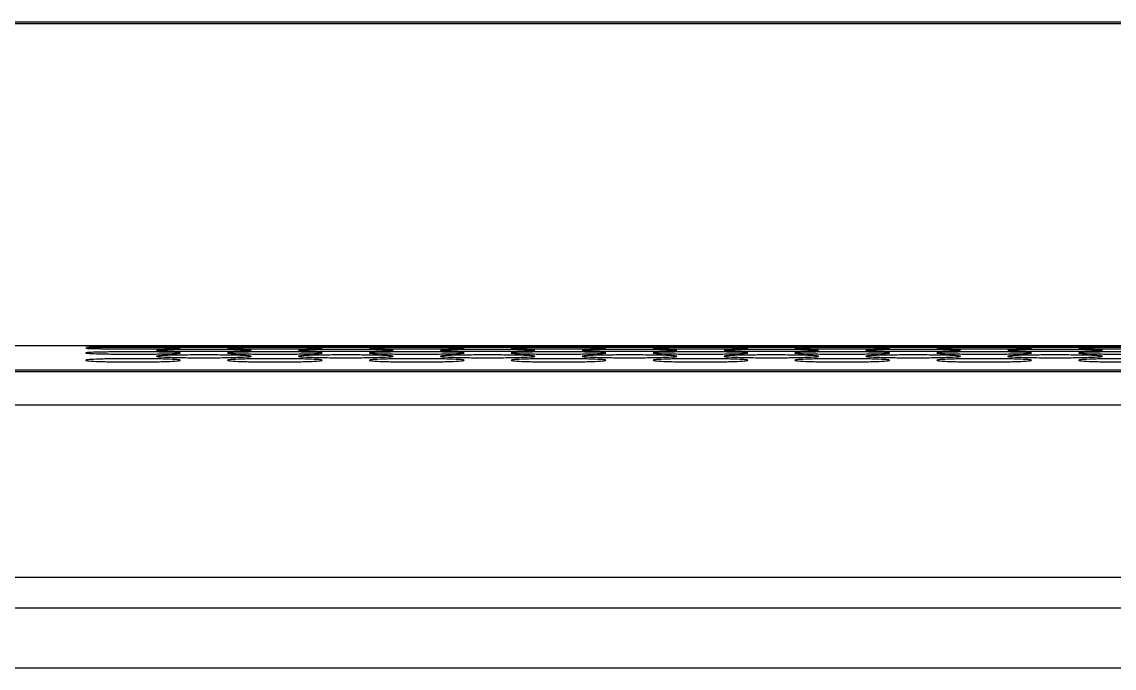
# Model space of a CAD drawing. Header units: millimetres. Extents: x 0.6 to 29.2, y 0.5 to 20.5.
# Drawn here: x 15.952 to 16.568, y 10.275 to 10.639 of the extents above; entities that cross this region are included whole.
import ezdxf

# ---------------------------------------------------------------- set-up
doc = ezdxf.new("R2010")
doc.units = ezdxf.units.MM

msp = doc.modelspace()

# ---------------------------------------------------------------- linework, layer by layer
for p, q in [((14.38135, 10.63898), (17.38135, 10.63898)), ((14.38135, 10.63796), (17.38135, 10.63796)), ((16.03542, 10.45639), (15.72728, 10.45639)), ((16.11542, 10.45639), (16.07394, 10.45639)), ((16.19542, 10.45639), (16.15394, 10.45639)), ((16.27542, 10.45639), (16.23394, 10.45639)), ((16.35542, 10.45639), (16.31394, 10.45639)), ((16.43542, 10.45639), (16.39394, 10.45639)), ((16.51542, 10.45639), (16.47394, 10.45639)), ((16.59542, 10.45639), (16.55394, 10.45639)), ((14.38135, 10.44286), (17.38135, 10.44286)), ((14.38135, 10.44195), (17.38135, 10.44195)), ((14.38135, 10.42316), (17.38135, 10.42316)), ((14.38135, 10.32592), (17.38135, 10.32592)), ((14.38135, 10.30873), (17.38135, 10.30873)), ((17.31468, 10.27466), (15.91468, 10.27466))]:
    msp.add_line(p, q)
for points, knots in [([(16.01468, 10.45637), (16.01819, 10.45637), (16.02521, 10.45636), (16.03398, 10.45635), (16.04011, 10.45633), (16.04197, 10.45629), (16.04011, 10.45625), (16.03398, 10.4562), (16.02522, 10.45617), (16.01468, 10.45616), (16.00415, 10.45617), (15.99539, 10.4562), (15.98926, 10.45625), (15.9874, 10.45629), (15.98926, 10.45633), (15.99539, 10.45635), (16.00415, 10.45636), (16.01117, 10.45637), (16.01468, 10.45637)], [0, 0, 0, 0, 0.0625294, 0.124991, 0.1874372, 0.2499963, 0.3124481, 0.3750039, 0.4374561, 0.5000082, 0.5624524, 0.6250155, 0.6874602, 0.7500202, 0.8124703, 0.8750279, 0.9375639, 1, 1, 1, 1]), ([(16.01468, 10.45539), (16.01819, 10.45539), (16.02521, 10.45538), (16.03398, 10.4553), (16.04011, 10.45519), (16.04197, 10.45504), (16.04011, 10.45489), (16.03398, 10.45475), (16.02522, 10.45465), (16.01468, 10.45462), (16.00415, 10.45465), (15.99539, 10.45475), (15.98926, 10.45489), (15.9874, 10.45504), (15.98926, 10.45519), (15.99539, 10.4553), (16.00415, 10.45538), (16.01117, 10.45539), (16.01468, 10.45539)], [0, 0, 0, 0, 0.0625294, 0.124991, 0.1874372, 0.2499962, 0.3124481, 0.375004, 0.4374562, 0.5000082, 0.5624524, 0.6250154, 0.6874602, 0.7500199, 0.8124705, 0.8750279, 0.9375639, 1, 1, 1, 1]), ([(16.05468, 10.45606), (16.05819, 10.45606), (16.06521, 10.45605), (16.07398, 10.45601), (16.08011, 10.45594), (16.08197, 10.45585), (16.08011, 10.45575), (16.07398, 10.45566), (16.06522, 10.45559), (16.05468, 10.45557), (16.04415, 10.45559), (16.03539, 10.45566), (16.02926, 10.45575), (16.0274, 10.45585), (16.02926, 10.45594), (16.03539, 10.45601), (16.04415, 10.45605), (16.05117, 10.45606), (16.05468, 10.45606)], [0, 0, 0, 0, 0.0625282, 0.1249898, 0.1874367, 0.2499957, 0.3124475, 0.3750033, 0.4374554, 0.5000075, 0.5624517, 0.6250157, 0.6874597, 0.7500194, 0.8124697, 0.8750276, 0.9375628, 1, 1, 1, 1]), ([(16.05468, 10.45436), (16.05819, 10.45436), (16.06521, 10.45434), (16.07398, 10.45423), (16.08011, 10.45407), (16.08197, 10.45387), (16.08011, 10.45366), (16.07398, 10.45348), (16.06522, 10.45335), (16.05468, 10.45331), (16.04415, 10.45335), (16.03539, 10.45348), (16.02926, 10.45366), (16.0274, 10.45387), (16.02926, 10.45407), (16.03539, 10.45423), (16.04415, 10.45434), (16.05117, 10.45436), (16.05468, 10.45436)], [0, 0, 0, 0, 0.062528, 0.12499, 0.187437, 0.249996, 0.312448, 0.375004, 0.437455, 0.500008, 0.562452, 0.625016, 0.68746, 0.750019, 0.81247, 0.875028, 0.937563, 1, 1, 1, 1]), ([(16.07394, 10.45639), (16.07381, 10.45639), (16.07175, 10.45639), (16.06501, 10.45639), (16.05468, 10.45639), (16.04435, 10.45639), (16.03761, 10.45639), (16.03555, 10.45639), (16.03542, 10.45639)], [0, 0, 0, 0, 0.01673, 0.25821, 0.500076, 0.741524, 0.983437, 1, 1, 1, 1]), ([(16.09468, 10.45637), (16.09819, 10.45637), (16.10521, 10.45636), (16.11398, 10.45635), (16.12011, 10.45633), (16.12197, 10.45629), (16.12011, 10.45625), (16.11398, 10.4562), (16.10522, 10.45617), (16.09468, 10.45616), (16.08415, 10.45617), (16.07539, 10.4562), (16.06926, 10.45625), (16.0674, 10.45629), (16.06926, 10.45633), (16.07539, 10.45635), (16.08415, 10.45636), (16.09117, 10.45637), (16.09468, 10.45637)], [0, 0, 0, 0, 0.062528, 0.12499, 0.187437, 0.249996, 0.312447, 0.375002, 0.437456, 0.500008, 0.562451, 0.625015, 0.68746, 0.750019, 0.812469, 0.875027, 0.937563, 1, 1, 1, 1]), ([(16.09468, 10.45539), (16.09819, 10.45539), (16.10521, 10.45538), (16.11398, 10.4553), (16.12011, 10.45519), (16.12197, 10.45504), (16.12011, 10.45489), (16.11398, 10.45475), (16.10522, 10.45465), (16.09468, 10.45462), (16.08415, 10.45465), (16.07539, 10.45475), (16.06926, 10.45489), (16.0674, 10.45504), (16.06926, 10.45519), (16.07539, 10.4553), (16.08415, 10.45538), (16.09117, 10.45539), (16.09468, 10.45539)], [0, 0, 0, 0, 0.062528, 0.12499, 0.187437, 0.249995, 0.312447, 0.375003, 0.437456, 0.500008, 0.562451, 0.625015, 0.68746, 0.750019, 0.812469, 0.875027, 0.937563, 1, 1, 1, 1]), ([(16.13468, 10.45606), (16.13819, 10.45606), (16.14521, 10.45605), (16.15398, 10.45601), (16.16011, 10.45594), (16.16197, 10.45585), (16.16011, 10.45575), (16.15398, 10.45566), (16.14522, 10.45559), (16.13468, 10.45557), (16.12415, 10.45559), (16.11539, 10.45566), (16.10926, 10.45575), (16.1074, 10.45585), (16.10926, 10.45594), (16.11539, 10.45601), (16.12415, 10.45605), (16.13117, 10.45606), (16.13468, 10.45606)], [0, 0, 0, 0, 0.062528, 0.124991, 0.187437, 0.249996, 0.312448, 0.375004, 0.437456, 0.500008, 0.562452, 0.625015, 0.68746, 0.75002, 0.81247, 0.875028, 0.937563, 1, 1, 1, 1]), ([(16.13468, 10.45436), (16.13819, 10.45436), (16.14521, 10.45434), (16.15398, 10.45423), (16.16011, 10.45407), (16.16197, 10.45387), (16.16011, 10.45366), (16.15398, 10.45348), (16.14522, 10.45335), (16.13468, 10.45331), (16.12415, 10.45335), (16.11539, 10.45348), (16.10926, 10.45366), (16.1074, 10.45387), (16.10926, 10.45407), (16.11539, 10.45423), (16.12415, 10.45434), (16.13117, 10.45436), (16.13468, 10.45436)], [0, 0, 0, 0, 0.062528, 0.124991, 0.187437, 0.249996, 0.312448, 0.375004, 0.437456, 0.500008, 0.562452, 0.625016, 0.68746, 0.75002, 0.81247, 0.875028, 0.937563, 1, 1, 1, 1]), ([(16.15394, 10.45639), (16.15381, 10.45639), (16.15175, 10.45639), (16.14501, 10.45639), (16.13468, 10.45639), (16.12435, 10.45639), (16.11761, 10.45639), (16.11555, 10.45639), (16.11542, 10.45639)], [0, 0, 0, 0, 0.01673, 0.25821, 0.500076, 0.741525, 0.983434, 1, 1, 1, 1]), ([(16.17468, 10.45637), (16.17819, 10.45637), (16.18521, 10.45636), (16.19398, 10.45635), (16.20011, 10.45633), (16.20197, 10.45629), (16.20011, 10.45625), (16.19398, 10.4562), (16.18522, 10.45617), (16.17468, 10.45616), (16.16415, 10.45617), (16.15539, 10.4562), (16.14926, 10.45625), (16.1474, 10.45629), (16.14926, 10.45633), (16.15539, 10.45635), (16.16415, 10.45636), (16.17117, 10.45637), (16.17468, 10.45637)], [0, 0, 0, 0, 0.062528, 0.12499, 0.187437, 0.249996, 0.312447, 0.375002, 0.437456, 0.500007, 0.562451, 0.625015, 0.68746, 0.750019, 0.812469, 0.875027, 0.937563, 1, 1, 1, 1]), ([(16.17468, 10.45539), (16.17819, 10.45539), (16.18521, 10.45538), (16.19398, 10.4553), (16.20011, 10.45519), (16.20197, 10.45504), (16.20011, 10.45489), (16.19398, 10.45475), (16.18522, 10.45465), (16.17468, 10.45462), (16.16415, 10.45465), (16.15539, 10.45475), (16.14926, 10.45489), (16.1474, 10.45504), (16.14926, 10.45519), (16.15539, 10.4553), (16.16415, 10.45538), (16.17117, 10.45539), (16.17468, 10.45539)], [0, 0, 0, 0, 0.062528, 0.12499, 0.187437, 0.249995, 0.312447, 0.375003, 0.437456, 0.500007, 0.562451, 0.625015, 0.68746, 0.750019, 0.812469, 0.875027, 0.937563, 1, 1, 1, 1]), ([(16.21468, 10.45606), (16.21819, 10.45606), (16.22521, 10.45605), (16.23398, 10.45601), (16.24011, 10.45594), (16.24197, 10.45585), (16.24011, 10.45575), (16.23398, 10.45566), (16.22522, 10.45559), (16.21468, 10.45557), (16.20415, 10.45559), (16.19539, 10.45566), (16.18926, 10.45575), (16.1874, 10.45585), (16.18926, 10.45594), (16.19539, 10.45601), (16.20415, 10.45605), (16.21117, 10.45606), (16.21468, 10.45606)], [0, 0, 0, 0, 0.0625282, 0.1249908, 0.1874372, 0.2499962, 0.3124481, 0.3750038, 0.437456, 0.5000081, 0.5624523, 0.6250155, 0.6874601, 0.7500199, 0.8124704, 0.8750278, 0.9375639, 1, 1, 1, 1]), ([(16.21468, 10.45436), (16.21819, 10.45436), (16.22521, 10.45434), (16.23398, 10.45423), (16.24011, 10.45407), (16.24197, 10.45387), (16.24011, 10.45366), (16.23398, 10.45348), (16.22522, 10.45335), (16.21468, 10.45331), (16.20415, 10.45335), (16.19539, 10.45348), (16.18926, 10.45366), (16.1874, 10.45387), (16.18926, 10.45407), (16.19539, 10.45423), (16.20415, 10.45434), (16.21117, 10.45436), (16.21468, 10.45436)], [0, 0, 0, 0, 0.062528, 0.124991, 0.187437, 0.249996, 0.312448, 0.375004, 0.437456, 0.500008, 0.562452, 0.625016, 0.68746, 0.75002, 0.81247, 0.875028, 0.937564, 1, 1, 1, 1]), ([(16.23394, 10.45639), (16.23381, 10.45639), (16.23175, 10.45639), (16.22501, 10.45639), (16.21468, 10.45639), (16.20435, 10.45639), (16.19761, 10.45639), (16.19555, 10.45639), (16.19542, 10.45639)], [0, 0, 0, 0, 0.01673, 0.258211, 0.500078, 0.741527, 0.983437, 1, 1, 1, 1]), ([(16.25468, 10.45637), (16.25819, 10.45637), (16.26521, 10.45636), (16.27398, 10.45635), (16.28011, 10.45633), (16.28197, 10.45629), (16.28011, 10.45625), (16.27398, 10.4562), (16.26522, 10.45617), (16.25468, 10.45616), (16.24415, 10.45617), (16.23539, 10.4562), (16.22926, 10.45625), (16.2274, 10.45629), (16.22926, 10.45633), (16.23539, 10.45635), (16.24415, 10.45636), (16.25117, 10.45637), (16.25468, 10.45637)], [0, 0, 0, 0, 0.062528, 0.12499, 0.187437, 0.249996, 0.312447, 0.375003, 0.437455, 0.500007, 0.562451, 0.625015, 0.68746, 0.75002, 0.81247, 0.875028, 0.937563, 1, 1, 1, 1]), ([(16.25468, 10.45539), (16.25819, 10.45539), (16.26521, 10.45538), (16.27398, 10.4553), (16.28011, 10.45519), (16.28197, 10.45504), (16.28011, 10.45489), (16.27398, 10.45475), (16.26522, 10.45465), (16.25468, 10.45462), (16.24415, 10.45465), (16.23539, 10.45475), (16.22926, 10.45489), (16.2274, 10.45504), (16.22926, 10.45519), (16.23539, 10.4553), (16.24415, 10.45538), (16.25117, 10.45539), (16.25468, 10.45539)], [0, 0, 0, 0, 0.062528, 0.12499, 0.187437, 0.249996, 0.312447, 0.375003, 0.437455, 0.500007, 0.562451, 0.625015, 0.68746, 0.750019, 0.81247, 0.875028, 0.937563, 1, 1, 1, 1]), ([(16.29468, 10.45606), (16.29819, 10.45606), (16.30521, 10.45605), (16.31398, 10.45601), (16.32011, 10.45594), (16.32197, 10.45585), (16.32011, 10.45575), (16.31398, 10.45566), (16.30522, 10.45559), (16.29468, 10.45557), (16.28415, 10.45559), (16.27539, 10.45566), (16.26926, 10.45575), (16.2674, 10.45585), (16.26926, 10.45594), (16.27539, 10.45601), (16.28415, 10.45605), (16.29117, 10.45606), (16.29468, 10.45606)], [0, 0, 0, 0, 0.062528, 0.12499, 0.187437, 0.249996, 0.312448, 0.375003, 0.437456, 0.500007, 0.562452, 0.625015, 0.68746, 0.750019, 0.81247, 0.875027, 0.937563, 1, 1, 1, 1]), ([(16.29468, 10.45436), (16.29819, 10.45436), (16.30521, 10.45434), (16.31398, 10.45423), (16.32011, 10.45407), (16.32197, 10.45387), (16.32011, 10.45366), (16.31398, 10.45348), (16.30522, 10.45335), (16.29468, 10.45331), (16.28415, 10.45335), (16.27539, 10.45348), (16.26926, 10.45366), (16.2674, 10.45387), (16.26926, 10.45407), (16.27539, 10.45423), (16.28415, 10.45434), (16.29117, 10.45436), (16.29468, 10.45436)], [0, 0, 0, 0, 0.062528, 0.12499, 0.187437, 0.249996, 0.312448, 0.375003, 0.437456, 0.500007, 0.562451, 0.625015, 0.68746, 0.750019, 0.81247, 0.875027, 0.937563, 1, 1, 1, 1]), ([(16.31394, 10.45639), (16.31381, 10.45639), (16.31176, 10.45639), (16.30501, 10.45639), (16.29468, 10.45639), (16.28435, 10.45639), (16.27761, 10.45639), (16.27555, 10.45639), (16.27542, 10.45639)], [0, 0, 0, 0, 0.016729, 0.258211, 0.500076, 0.741525, 0.983437, 1, 1, 1, 1]), ([(16.33468, 10.45637), (16.33819, 10.45637), (16.34521, 10.45636), (16.35398, 10.45635), (16.36011, 10.45633), (16.36197, 10.45629), (16.36011, 10.45625), (16.35398, 10.4562), (16.34522, 10.45617), (16.33468, 10.45616), (16.32415, 10.45617), (16.31539, 10.4562), (16.30926, 10.45625), (16.3074, 10.45629), (16.30926, 10.45633), (16.31539, 10.45635), (16.32415, 10.45636), (16.33117, 10.45637), (16.33468, 10.45637)], [0, 0, 0, 0, 0.062529, 0.12499, 0.187437, 0.249996, 0.312448, 0.375003, 0.437456, 0.500008, 0.562452, 0.625015, 0.68746, 0.75002, 0.81247, 0.875027, 0.937563, 1, 1, 1, 1]), ([(16.33468, 10.45539), (16.33819, 10.45539), (16.34521, 10.45538), (16.35398, 10.4553), (16.36011, 10.45519), (16.36197, 10.45504), (16.36011, 10.45489), (16.35398, 10.45475), (16.34522, 10.45465), (16.33468, 10.45462), (16.32415, 10.45465), (16.31539, 10.45475), (16.30926, 10.45489), (16.3074, 10.45504), (16.30926, 10.45519), (16.31539, 10.4553), (16.32415, 10.45538), (16.33117, 10.45539), (16.33468, 10.45539)], [0, 0, 0, 0, 0.062529, 0.12499, 0.187437, 0.249996, 0.312448, 0.375003, 0.437456, 0.500008, 0.562452, 0.625015, 0.68746, 0.75002, 0.81247, 0.875027, 0.937563, 1, 1, 1, 1]), ([(16.37468, 10.45606), (16.37819, 10.45606), (16.38521, 10.45605), (16.39398, 10.45601), (16.40011, 10.45594), (16.40197, 10.45585), (16.40011, 10.45575), (16.39398, 10.45566), (16.38522, 10.45559), (16.37468, 10.45557), (16.36415, 10.45559), (16.35539, 10.45566), (16.34926, 10.45575), (16.3474, 10.45585), (16.34926, 10.45594), (16.35539, 10.45601), (16.36415, 10.45605), (16.37117, 10.45606), (16.37468, 10.45606)], [0, 0, 0, 0, 0.062528, 0.12499, 0.187437, 0.249995, 0.312447, 0.375003, 0.437455, 0.500007, 0.562452, 0.625015, 0.68746, 0.750019, 0.81247, 0.875027, 0.937563, 1, 1, 1, 1]), ([(16.37468, 10.45436), (16.37819, 10.45436), (16.38521, 10.45434), (16.39398, 10.45423), (16.40011, 10.45407), (16.40197, 10.45387), (16.40011, 10.45366), (16.39398, 10.45348), (16.38522, 10.45335), (16.37468, 10.45331), (16.36415, 10.45335), (16.35539, 10.45348), (16.34926, 10.45366), (16.3474, 10.45387), (16.34926, 10.45407), (16.35539, 10.45423), (16.36415, 10.45434), (16.37117, 10.45436), (16.37468, 10.45436)], [0, 0, 0, 0, 0.062528, 0.12499, 0.187436, 0.249995, 0.312447, 0.375003, 0.437455, 0.500007, 0.562451, 0.625015, 0.68746, 0.750019, 0.81247, 0.875027, 0.937563, 1, 1, 1, 1]), ([(16.39394, 10.45639), (16.39381, 10.45639), (16.39176, 10.45639), (16.38501, 10.45639), (16.37468, 10.45639), (16.36435, 10.45639), (16.35761, 10.45639), (16.35555, 10.45639), (16.35542, 10.45639)], [0, 0, 0, 0, 0.016729, 0.258211, 0.500077, 0.741526, 0.983437, 1, 1, 1, 1]), ([(16.41468, 10.45637), (16.41819, 10.45637), (16.42521, 10.45636), (16.43398, 10.45635), (16.44011, 10.45633), (16.44197, 10.45629), (16.44011, 10.45625), (16.43398, 10.4562), (16.42522, 10.45617), (16.41468, 10.45616), (16.40415, 10.45617), (16.39539, 10.4562), (16.38926, 10.45625), (16.3874, 10.45629), (16.38926, 10.45633), (16.39539, 10.45635), (16.40415, 10.45636), (16.41117, 10.45637), (16.41468, 10.45637)], [0, 0, 0, 0, 0.062528, 0.12499, 0.187437, 0.249996, 0.312448, 0.375003, 0.437456, 0.500008, 0.562451, 0.625015, 0.68746, 0.75002, 0.812469, 0.875027, 0.937563, 1, 1, 1, 1]), ([(16.41468, 10.45539), (16.41819, 10.45539), (16.42521, 10.45538), (16.43398, 10.4553), (16.44011, 10.45519), (16.44197, 10.45504), (16.44011, 10.45489), (16.43398, 10.45475), (16.42522, 10.45465), (16.41468, 10.45462), (16.40415, 10.45465), (16.39539, 10.45475), (16.38926, 10.45489), (16.3874, 10.45504), (16.38926, 10.45519), (16.39539, 10.4553), (16.40415, 10.45538), (16.41117, 10.45539), (16.41468, 10.45539)], [0, 0, 0, 0, 0.062528, 0.12499, 0.187437, 0.249996, 0.312448, 0.375003, 0.437456, 0.500008, 0.562451, 0.625015, 0.68746, 0.750019, 0.81247, 0.875027, 0.937563, 1, 1, 1, 1]), ([(16.45468, 10.45606), (16.45819, 10.45606), (16.46521, 10.45605), (16.47398, 10.45601), (16.48011, 10.45594), (16.48197, 10.45585), (16.48011, 10.45575), (16.47398, 10.45566), (16.46522, 10.45559), (16.45468, 10.45557), (16.44415, 10.45559), (16.43539, 10.45566), (16.42926, 10.45575), (16.4274, 10.45585), (16.42926, 10.45594), (16.43539, 10.45601), (16.44415, 10.45605), (16.45117, 10.45606), (16.45468, 10.45606)], [0, 0, 0, 0, 0.062528, 0.12499, 0.187437, 0.249996, 0.312448, 0.375003, 0.437456, 0.500008, 0.562451, 0.625016, 0.68746, 0.750019, 0.81247, 0.875027, 0.937563, 1, 1, 1, 1]), ([(16.45468, 10.45436), (16.45819, 10.45436), (16.46521, 10.45434), (16.47398, 10.45423), (16.48011, 10.45407), (16.48197, 10.45387), (16.48011, 10.45366), (16.47398, 10.45348), (16.46522, 10.45335), (16.45468, 10.45331), (16.44415, 10.45335), (16.43539, 10.45348), (16.42926, 10.45366), (16.4274, 10.45387), (16.42926, 10.45407), (16.43539, 10.45423), (16.44415, 10.45434), (16.45117, 10.45436), (16.45468, 10.45436)], [0, 0, 0, 0, 0.062528, 0.12499, 0.187437, 0.249996, 0.312448, 0.375003, 0.437456, 0.500008, 0.562451, 0.625016, 0.68746, 0.750019, 0.81247, 0.875027, 0.937563, 1, 1, 1, 1]), ([(16.47394, 10.45639), (16.47381, 10.45639), (16.47176, 10.45639), (16.46501, 10.45639), (16.45468, 10.45639), (16.44435, 10.45639), (16.43761, 10.45639), (16.43555, 10.45639), (16.43542, 10.45639)], [0, 0, 0, 0, 0.016729, 0.258211, 0.500077, 0.741524, 0.983437, 1, 1, 1, 1]), ([(16.49468, 10.45637), (16.49819, 10.45637), (16.50521, 10.45636), (16.51398, 10.45635), (16.52011, 10.45633), (16.52197, 10.45629), (16.52011, 10.45625), (16.51398, 10.4562), (16.50522, 10.45617), (16.49468, 10.45616), (16.48415, 10.45617), (16.47539, 10.4562), (16.46926, 10.45625), (16.4674, 10.45629), (16.46926, 10.45633), (16.47539, 10.45635), (16.48415, 10.45636), (16.49117, 10.45637), (16.49468, 10.45637)], [0, 0, 0, 0, 0.062528, 0.12499, 0.187437, 0.249996, 0.312448, 0.375003, 0.437456, 0.500007, 0.562452, 0.625015, 0.68746, 0.75002, 0.81247, 0.875027, 0.937563, 1, 1, 1, 1]), ([(16.49468, 10.45539), (16.49819, 10.45539), (16.50521, 10.45538), (16.51398, 10.4553), (16.52011, 10.45519), (16.52197, 10.45504), (16.52011, 10.45489), (16.51398, 10.45475), (16.50522, 10.45465), (16.49468, 10.45462), (16.48415, 10.45465), (16.47539, 10.45475), (16.46926, 10.45489), (16.4674, 10.45504), (16.46926, 10.45519), (16.47539, 10.4553), (16.48415, 10.45538), (16.49117, 10.45539), (16.49468, 10.45539)], [0, 0, 0, 0, 0.062528, 0.12499, 0.187437, 0.249996, 0.312448, 0.375003, 0.437456, 0.500007, 0.562452, 0.625015, 0.68746, 0.750019, 0.81247, 0.875027, 0.937563, 1, 1, 1, 1]), ([(16.53468, 10.45606), (16.53819, 10.45606), (16.54521, 10.45605), (16.55398, 10.45601), (16.56011, 10.45594), (16.56197, 10.45585), (16.56011, 10.45575), (16.55398, 10.45566), (16.54522, 10.45559), (16.53468, 10.45557), (16.52415, 10.45559), (16.51539, 10.45566), (16.50926, 10.45575), (16.5074, 10.45585), (16.50926, 10.45594), (16.51539, 10.45601), (16.52415, 10.45605), (16.53117, 10.45606), (16.53468, 10.45606)], [0, 0, 0, 0, 0.0625282, 0.1249903, 0.1874369, 0.2499959, 0.3124479, 0.3750033, 0.437456, 0.5000075, 0.5624517, 0.6250153, 0.6874599, 0.7500195, 0.8124699, 0.8750272, 0.9375634, 1, 1, 1, 1]), ([(16.53468, 10.45436), (16.53819, 10.45436), (16.54521, 10.45434), (16.55398, 10.45423), (16.56011, 10.45407), (16.56197, 10.45387), (16.56011, 10.45366), (16.55398, 10.45348), (16.54522, 10.45335), (16.53468, 10.45331), (16.52415, 10.45335), (16.51539, 10.45348), (16.50926, 10.45366), (16.5074, 10.45387), (16.50926, 10.45407), (16.51539, 10.45423), (16.52415, 10.45434), (16.53117, 10.45436), (16.53468, 10.45436)], [0, 0, 0, 0, 0.0625282, 0.1249904, 0.1874367, 0.2499959, 0.312448, 0.3750036, 0.437456, 0.5000075, 0.5624516, 0.6250154, 0.6874598, 0.7500195, 0.8124698, 0.8750273, 0.9375634, 1, 1, 1, 1]), ([(16.55394, 10.45639), (16.55381, 10.45639), (16.55175, 10.45639), (16.54501, 10.45639), (16.53468, 10.45639), (16.52435, 10.45639), (16.51761, 10.45639), (16.51555, 10.45639), (16.51542, 10.45639)], [0, 0, 0, 0, 0.01673, 0.258212, 0.500076, 0.741526, 0.983437, 1, 1, 1, 1]), ([(16.57468, 10.45637), (16.57819, 10.45637), (16.58521, 10.45636), (16.59398, 10.45635), (16.60011, 10.45633), (16.60197, 10.45629), (16.60011, 10.45625), (16.59398, 10.4562), (16.58522, 10.45617), (16.57468, 10.45616), (16.56415, 10.45617), (16.55539, 10.4562), (16.54926, 10.45625), (16.5474, 10.45629), (16.54926, 10.45633), (16.55539, 10.45635), (16.56415, 10.45636), (16.57117, 10.45637), (16.57468, 10.45637)], [0, 0, 0, 0, 0.062528, 0.12499, 0.187436, 0.249995, 0.312447, 0.375003, 0.437455, 0.500007, 0.562451, 0.625015, 0.687459, 0.750019, 0.812469, 0.875027, 0.937563, 1, 1, 1, 1]), ([(16.57468, 10.45539), (16.57819, 10.45539), (16.58521, 10.45538), (16.59398, 10.4553), (16.60011, 10.45519), (16.60197, 10.45504), (16.60011, 10.45489), (16.59398, 10.45475), (16.58522, 10.45465), (16.57468, 10.45462), (16.56415, 10.45465), (16.55539, 10.45475), (16.54926, 10.45489), (16.5474, 10.45504), (16.54926, 10.45519), (16.55539, 10.4553), (16.56415, 10.45538), (16.57117, 10.45539), (16.57468, 10.45539)], [0, 0, 0, 0, 0.062528, 0.12499, 0.187436, 0.249995, 0.312447, 0.375003, 0.437455, 0.500007, 0.562451, 0.625015, 0.687459, 0.750019, 0.812469, 0.875027, 0.937563, 1, 1, 1, 1]), ([(16.01468, 10.45297), (16.01819, 10.45296), (16.02521, 10.45295), (16.03398, 10.4528), (16.04011, 10.4526), (16.04197, 10.45234), (16.04011, 10.45208), (16.03398, 10.45185), (16.02522, 10.45169), (16.01468, 10.45164), (16.00415, 10.45169), (15.99539, 10.45185), (15.98926, 10.45208), (15.9874, 10.45234), (15.98926, 10.4526), (15.99539, 10.4528), (16.00415, 10.45295), (16.01117, 10.45297), (16.01468, 10.45297)], [0, 0, 0, 0, 0.062529, 0.124991, 0.187437, 0.249996, 0.312448, 0.375004, 0.437456, 0.500008, 0.562452, 0.625016, 0.68746, 0.75002, 0.81247, 0.875028, 0.937564, 1, 1, 1, 1]), ([(16.01468, 10.44911), (16.01819, 10.4491), (16.02521, 10.44908), (16.03398, 10.44887), (16.04011, 10.44857), (16.04197, 10.44821), (16.04011, 10.44783), (16.03398, 10.44751), (16.02522, 10.44729), (16.01468, 10.44722), (16.00415, 10.44729), (15.99539, 10.44751), (15.98926, 10.44783), (15.9874, 10.44821), (15.98926, 10.44857), (15.99539, 10.44887), (16.00415, 10.44908), (16.01117, 10.4491), (16.01468, 10.44911)], [0, 0, 0, 0, 0.062529, 0.124991, 0.187437, 0.249996, 0.312448, 0.375004, 0.437456, 0.500008, 0.562452, 0.625016, 0.68746, 0.75002, 0.81247, 0.875028, 0.937564, 1, 1, 1, 1]), ([(16.05468, 10.45122), (16.05819, 10.45121), (16.06521, 10.45119), (16.07398, 10.45101), (16.08011, 10.45076), (16.08197, 10.45045), (16.08011, 10.45013), (16.07398, 10.44986), (16.06522, 10.44967), (16.05468, 10.44961), (16.04415, 10.44967), (16.03539, 10.44986), (16.02926, 10.45013), (16.0274, 10.45045), (16.02926, 10.45076), (16.03539, 10.45101), (16.04415, 10.45119), (16.05117, 10.45121), (16.05468, 10.45122)], [0, 0, 0, 0, 0.062528, 0.12499, 0.187436, 0.249996, 0.312448, 0.375003, 0.437455, 0.500008, 0.562452, 0.625016, 0.68746, 0.75002, 0.81247, 0.875028, 0.937563, 1, 1, 1, 1]), ([(16.09468, 10.45297), (16.09819, 10.45296), (16.10521, 10.45295), (16.11398, 10.4528), (16.12011, 10.4526), (16.12197, 10.45234), (16.12011, 10.45208), (16.11398, 10.45185), (16.10522, 10.45169), (16.09468, 10.45164), (16.08415, 10.45169), (16.07539, 10.45185), (16.06926, 10.45208), (16.0674, 10.45234), (16.06926, 10.4526), (16.07539, 10.4528), (16.08415, 10.45295), (16.09117, 10.45297), (16.09468, 10.45297)], [0, 0, 0, 0, 0.062528, 0.12499, 0.187437, 0.249996, 0.312447, 0.375002, 0.437456, 0.500008, 0.562451, 0.625015, 0.68746, 0.750019, 0.812469, 0.875027, 0.937563, 1, 1, 1, 1]), ([(16.09468, 10.44911), (16.09819, 10.4491), (16.10521, 10.44908), (16.11398, 10.44887), (16.12011, 10.44857), (16.12197, 10.44821), (16.12011, 10.44783), (16.11398, 10.44751), (16.10522, 10.44729), (16.09468, 10.44722), (16.08415, 10.44729), (16.07539, 10.44751), (16.06926, 10.44783), (16.0674, 10.44821), (16.06926, 10.44857), (16.07539, 10.44887), (16.08415, 10.44908), (16.09117, 10.4491), (16.09468, 10.44911)], [0, 0, 0, 0, 0.062528, 0.12499, 0.187437, 0.249995, 0.312447, 0.375002, 0.437456, 0.500008, 0.562451, 0.625015, 0.68746, 0.750019, 0.812469, 0.875027, 0.937563, 1, 1, 1, 1]), ([(16.13468, 10.45122), (16.13819, 10.45121), (16.14521, 10.45119), (16.15398, 10.45101), (16.16011, 10.45076), (16.16197, 10.45045), (16.16011, 10.45013), (16.15398, 10.44986), (16.14522, 10.44967), (16.13468, 10.44961), (16.12415, 10.44967), (16.11539, 10.44986), (16.10926, 10.45013), (16.1074, 10.45045), (16.10926, 10.45076), (16.11539, 10.45101), (16.12415, 10.45119), (16.13117, 10.45121), (16.13468, 10.45122)], [0, 0, 0, 0, 0.0625283, 0.1249907, 0.1874368, 0.249996, 0.3124482, 0.375004, 0.4374559, 0.5000081, 0.5624522, 0.6250153, 0.68746, 0.75002, 0.8124702, 0.8750276, 0.9375627, 1, 1, 1, 1]), ([(16.17468, 10.45297), (16.17819, 10.45296), (16.18521, 10.45295), (16.19398, 10.4528), (16.20011, 10.4526), (16.20197, 10.45234), (16.20011, 10.45208), (16.19398, 10.45185), (16.18522, 10.45169), (16.17468, 10.45164), (16.16415, 10.45169), (16.15539, 10.45185), (16.14926, 10.45208), (16.1474, 10.45234), (16.14926, 10.4526), (16.15539, 10.4528), (16.16415, 10.45295), (16.17117, 10.45297), (16.17468, 10.45297)], [0, 0, 0, 0, 0.0625282, 0.12499, 0.1874368, 0.2499956, 0.3124472, 0.3750024, 0.4374558, 0.5000066, 0.5624507, 0.6250148, 0.6874596, 0.7500189, 0.8124692, 0.8750266, 0.9375628, 1, 1, 1, 1]), ([(16.17468, 10.44911), (16.17819, 10.4491), (16.18521, 10.44908), (16.19398, 10.44887), (16.20011, 10.44857), (16.20197, 10.44821), (16.20011, 10.44783), (16.19398, 10.44751), (16.18522, 10.44729), (16.17468, 10.44722), (16.16415, 10.44729), (16.15539, 10.44751), (16.14926, 10.44783), (16.1474, 10.44821), (16.14926, 10.44857), (16.15539, 10.44887), (16.16415, 10.44908), (16.17117, 10.4491), (16.17468, 10.44911)], [0, 0, 0, 0, 0.062528, 0.12499, 0.187437, 0.249995, 0.312447, 0.375002, 0.437456, 0.500006, 0.562451, 0.625015, 0.68746, 0.750019, 0.812469, 0.875027, 0.937563, 1, 1, 1, 1]), ([(16.21468, 10.45122), (16.21819, 10.45121), (16.22521, 10.45119), (16.23398, 10.45101), (16.24011, 10.45076), (16.24197, 10.45045), (16.24011, 10.45013), (16.23398, 10.44986), (16.22522, 10.44967), (16.21468, 10.44961), (16.20415, 10.44967), (16.19539, 10.44986), (16.18926, 10.45013), (16.1874, 10.45045), (16.18926, 10.45076), (16.19539, 10.45101), (16.20415, 10.45119), (16.21117, 10.45121), (16.21468, 10.45122)], [0, 0, 0, 0, 0.062528, 0.124991, 0.187437, 0.249996, 0.312448, 0.375004, 0.437456, 0.500008, 0.562452, 0.625015, 0.68746, 0.75002, 0.81247, 0.875028, 0.937564, 1, 1, 1, 1]), ([(16.25468, 10.45297), (16.25819, 10.45296), (16.26521, 10.45295), (16.27398, 10.4528), (16.28011, 10.4526), (16.28197, 10.45234), (16.28011, 10.45208), (16.27398, 10.45185), (16.26522, 10.45169), (16.25468, 10.45164), (16.24415, 10.45169), (16.23539, 10.45185), (16.22926, 10.45208), (16.2274, 10.45234), (16.22926, 10.4526), (16.23539, 10.4528), (16.24415, 10.45295), (16.25117, 10.45297), (16.25468, 10.45297)], [0, 0, 0, 0, 0.062528, 0.12499, 0.187437, 0.249996, 0.312447, 0.375003, 0.437455, 0.500007, 0.562451, 0.625015, 0.68746, 0.750019, 0.81247, 0.875028, 0.937563, 1, 1, 1, 1]), ([(16.25468, 10.44911), (16.25819, 10.4491), (16.26521, 10.44908), (16.27398, 10.44887), (16.28011, 10.44857), (16.28197, 10.44821), (16.28011, 10.44783), (16.27398, 10.44751), (16.26522, 10.44729), (16.25468, 10.44722), (16.24415, 10.44729), (16.23539, 10.44751), (16.22926, 10.44783), (16.2274, 10.44821), (16.22926, 10.44857), (16.23539, 10.44887), (16.24415, 10.44908), (16.25117, 10.4491), (16.25468, 10.44911)], [0, 0, 0, 0, 0.062528, 0.12499, 0.187437, 0.249995, 0.312447, 0.375003, 0.437455, 0.500007, 0.562451, 0.625015, 0.68746, 0.75002, 0.81247, 0.875028, 0.937563, 1, 1, 1, 1]), ([(16.29468, 10.45122), (16.29819, 10.45121), (16.30521, 10.45119), (16.31398, 10.45101), (16.32011, 10.45076), (16.32197, 10.45045), (16.32011, 10.45013), (16.31398, 10.44986), (16.30522, 10.44967), (16.29468, 10.44961), (16.28415, 10.44967), (16.27539, 10.44986), (16.26926, 10.45013), (16.2674, 10.45045), (16.26926, 10.45076), (16.27539, 10.45101), (16.28415, 10.45119), (16.29117, 10.45121), (16.29468, 10.45122)], [0, 0, 0, 0, 0.0625282, 0.1249901, 0.1874366, 0.2499957, 0.312448, 0.3750034, 0.4374559, 0.5000074, 0.5624515, 0.6250151, 0.6874597, 0.7500197, 0.8124699, 0.8750272, 0.9375633, 1, 1, 1, 1]), ([(16.33468, 10.45297), (16.33819, 10.45296), (16.34521, 10.45295), (16.35398, 10.4528), (16.36011, 10.4526), (16.36197, 10.45234), (16.36011, 10.45208), (16.35398, 10.45185), (16.34522, 10.45169), (16.33468, 10.45164), (16.32415, 10.45169), (16.31539, 10.45185), (16.30926, 10.45208), (16.3074, 10.45234), (16.30926, 10.4526), (16.31539, 10.4528), (16.32415, 10.45295), (16.33117, 10.45297), (16.33468, 10.45297)], [0, 0, 0, 0, 0.062529, 0.124991, 0.187437, 0.249996, 0.312448, 0.375003, 0.437456, 0.500008, 0.562452, 0.625015, 0.68746, 0.750019, 0.81247, 0.875027, 0.937563, 1, 1, 1, 1]), ([(16.33468, 10.44911), (16.33819, 10.4491), (16.34521, 10.44908), (16.35398, 10.44887), (16.36011, 10.44857), (16.36197, 10.44821), (16.36011, 10.44783), (16.35398, 10.44751), (16.34522, 10.44729), (16.33468, 10.44722), (16.32415, 10.44729), (16.31539, 10.44751), (16.30926, 10.44783), (16.3074, 10.44821), (16.30926, 10.44857), (16.31539, 10.44887), (16.32415, 10.44908), (16.33117, 10.4491), (16.33468, 10.44911)], [0, 0, 0, 0, 0.0625289, 0.1249904, 0.187437, 0.2499957, 0.3124477, 0.3750032, 0.4374554, 0.5000074, 0.5624516, 0.6250153, 0.68746, 0.7500197, 0.8124699, 0.8750273, 0.9375633, 1, 1, 1, 1]), ([(16.37468, 10.45122), (16.37819, 10.45121), (16.38521, 10.45119), (16.39398, 10.45101), (16.40011, 10.45076), (16.40197, 10.45045), (16.40011, 10.45013), (16.39398, 10.44986), (16.38522, 10.44967), (16.37468, 10.44961), (16.36415, 10.44967), (16.35539, 10.44986), (16.34926, 10.45013), (16.3474, 10.45045), (16.34926, 10.45076), (16.35539, 10.45101), (16.36415, 10.45119), (16.37117, 10.45121), (16.37468, 10.45122)], [0, 0, 0, 0, 0.062528, 0.12499, 0.187436, 0.249995, 0.312447, 0.375003, 0.437455, 0.500007, 0.562451, 0.625015, 0.68746, 0.75002, 0.81247, 0.875027, 0.937563, 1, 1, 1, 1]), ([(16.41468, 10.45297), (16.41819, 10.45296), (16.42521, 10.45295), (16.43398, 10.4528), (16.44011, 10.4526), (16.44197, 10.45234), (16.44011, 10.45208), (16.43398, 10.45185), (16.42522, 10.45169), (16.41468, 10.45164), (16.40415, 10.45169), (16.39539, 10.45185), (16.38926, 10.45208), (16.3874, 10.45234), (16.38926, 10.4526), (16.39539, 10.4528), (16.40415, 10.45295), (16.41117, 10.45297), (16.41468, 10.45297)], [0, 0, 0, 0, 0.062528, 0.12499, 0.187437, 0.249996, 0.312447, 0.375003, 0.437456, 0.500008, 0.562451, 0.625015, 0.68746, 0.750019, 0.812469, 0.875027, 0.937563, 1, 1, 1, 1]), ([(16.41468, 10.44911), (16.41819, 10.4491), (16.42521, 10.44908), (16.43398, 10.44887), (16.44011, 10.44857), (16.44197, 10.44821), (16.44011, 10.44783), (16.43398, 10.44751), (16.42522, 10.44729), (16.41468, 10.44722), (16.40415, 10.44729), (16.39539, 10.44751), (16.38926, 10.44783), (16.3874, 10.44821), (16.38926, 10.44857), (16.39539, 10.44887), (16.40415, 10.44908), (16.41117, 10.4491), (16.41468, 10.44911)], [0, 0, 0, 0, 0.062528, 0.12499, 0.187437, 0.249995, 0.312447, 0.375003, 0.437456, 0.500008, 0.562451, 0.625015, 0.68746, 0.750019, 0.812469, 0.875027, 0.937563, 1, 1, 1, 1]), ([(16.45468, 10.45122), (16.45819, 10.45121), (16.46521, 10.45119), (16.47398, 10.45101), (16.48011, 10.45076), (16.48197, 10.45045), (16.48011, 10.45013), (16.47398, 10.44986), (16.46522, 10.44967), (16.45468, 10.44961), (16.44415, 10.44967), (16.43539, 10.44986), (16.42926, 10.45013), (16.4274, 10.45045), (16.42926, 10.45076), (16.43539, 10.45101), (16.44415, 10.45119), (16.45117, 10.45121), (16.45468, 10.45122)], [0, 0, 0, 0, 0.062528, 0.12499, 0.187437, 0.249996, 0.312448, 0.375003, 0.437456, 0.500008, 0.562451, 0.625015, 0.68746, 0.75002, 0.81247, 0.875027, 0.937563, 1, 1, 1, 1]), ([(16.49468, 10.45297), (16.49819, 10.45296), (16.50521, 10.45295), (16.51398, 10.4528), (16.52011, 10.4526), (16.52197, 10.45234), (16.52011, 10.45208), (16.51398, 10.45185), (16.50522, 10.45169), (16.49468, 10.45164), (16.48415, 10.45169), (16.47539, 10.45185), (16.46926, 10.45208), (16.4674, 10.45234), (16.46926, 10.4526), (16.47539, 10.4528), (16.48415, 10.45295), (16.49117, 10.45297), (16.49468, 10.45297)], [0, 0, 0, 0, 0.062528, 0.12499, 0.187437, 0.249996, 0.312448, 0.375003, 0.437456, 0.500007, 0.562452, 0.625015, 0.68746, 0.750019, 0.81247, 0.875027, 0.937563, 1, 1, 1, 1]), ([(16.49468, 10.44911), (16.49819, 10.4491), (16.50521, 10.44908), (16.51398, 10.44887), (16.52011, 10.44857), (16.52197, 10.44821), (16.52011, 10.44783), (16.51398, 10.44751), (16.50522, 10.44729), (16.49468, 10.44722), (16.48415, 10.44729), (16.47539, 10.44751), (16.46926, 10.44783), (16.4674, 10.44821), (16.46926, 10.44857), (16.47539, 10.44887), (16.48415, 10.44908), (16.49117, 10.4491), (16.49468, 10.44911)], [0, 0, 0, 0, 0.0625283, 0.1249904, 0.1874369, 0.2499956, 0.3124475, 0.3750031, 0.4374557, 0.5000072, 0.5624514, 0.6250151, 0.6874599, 0.7500196, 0.8124698, 0.8750273, 0.9375633, 1, 1, 1, 1]), ([(16.53468, 10.45122), (16.53819, 10.45121), (16.54521, 10.45119), (16.55398, 10.45101), (16.56011, 10.45076), (16.56197, 10.45045), (16.56011, 10.45013), (16.55398, 10.44986), (16.54522, 10.44967), (16.53468, 10.44961), (16.52415, 10.44967), (16.51539, 10.44986), (16.50926, 10.45013), (16.5074, 10.45045), (16.50926, 10.45076), (16.51539, 10.45101), (16.52415, 10.45119), (16.53117, 10.45121), (16.53468, 10.45122)], [0, 0, 0, 0, 0.0625283, 0.1249901, 0.1874366, 0.2499958, 0.3124481, 0.3750035, 0.437456, 0.5000075, 0.5624516, 0.6250152, 0.6874599, 0.7500198, 0.8124698, 0.8750272, 0.9375633, 1, 1, 1, 1]), ([(16.57468, 10.45297), (16.57819, 10.45296), (16.58521, 10.45295), (16.59398, 10.4528), (16.60011, 10.4526), (16.60197, 10.45234), (16.60011, 10.45208), (16.59398, 10.45185), (16.58522, 10.45169), (16.57468, 10.45164), (16.56415, 10.45169), (16.55539, 10.45185), (16.54926, 10.45208), (16.5474, 10.45234), (16.54926, 10.4526), (16.55539, 10.4528), (16.56415, 10.45295), (16.57117, 10.45297), (16.57468, 10.45297)], [0, 0, 0, 0, 0.062528, 0.12499, 0.187436, 0.249995, 0.312447, 0.375003, 0.437455, 0.500007, 0.562451, 0.625015, 0.68746, 0.750019, 0.812469, 0.875027, 0.937563, 1, 1, 1, 1]), ([(16.57468, 10.44911), (16.57819, 10.4491), (16.58521, 10.44908), (16.59398, 10.44887), (16.60011, 10.44857), (16.60197, 10.44821), (16.60011, 10.44783), (16.59398, 10.44751), (16.58522, 10.44729), (16.57468, 10.44722), (16.56415, 10.44729), (16.55539, 10.44751), (16.54926, 10.44783), (16.5474, 10.44821), (16.54926, 10.44857), (16.55539, 10.44887), (16.56415, 10.44908), (16.57117, 10.4491), (16.57468, 10.44911)], [0, 0, 0, 0, 0.062528, 0.12499, 0.187436, 0.249995, 0.312447, 0.375003, 0.437455, 0.500007, 0.562451, 0.625015, 0.68746, 0.750019, 0.812469, 0.875027, 0.937563, 1, 1, 1, 1])]:
    msp.add_open_spline(points, degree=3, knots=knots)

doc.saveas('drawing.dxf')
